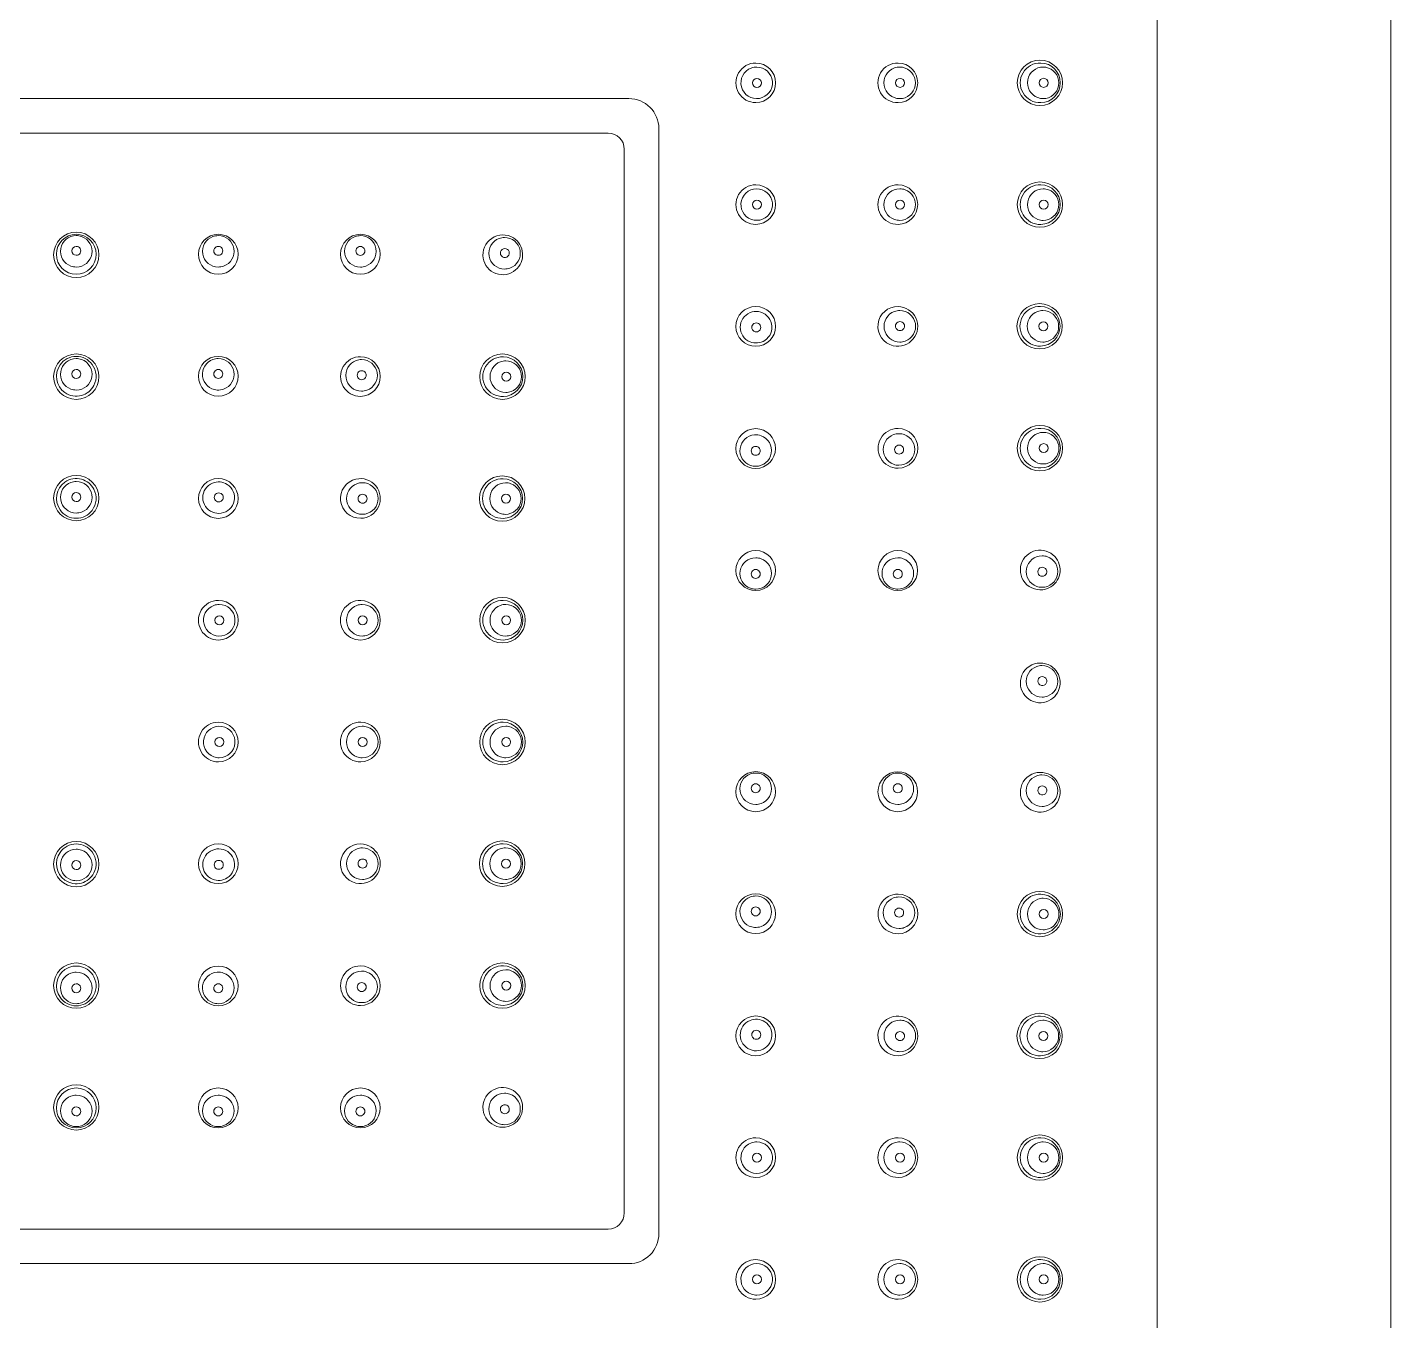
# Model space of a CAD drawing. Header units: metres. Extents: x -232 to 581, y 30 to 789.
# Drawn here: x 227.759 to 227.8627, y 467.3265 to 467.4249 of the extents above; entities that cross this region are included whole.
import ezdxf

# ---------------------------------------------------------------- set-up
doc = ezdxf.new("R2010")
doc.units = ezdxf.units.M
doc.layers.add('baños', color=140, linetype='Continuous', lineweight=0)
doc.styles.get("Standard").update_dxf_attribs({"font": 'arial.ttf'})

# ---------------------------------------------------------------- blocks, each defined once
blk = doc.blocks.new('A$C3bae67db')
at = {"layer": 'baños'}
for p, q in [((0.05795743052766511, 0.144322481631086), (0.1420428246007646, 0.144322481631086)), ((0.05567767941755619, 0.142043857970684), (0.05567767969631632, 0.05795731748658994)), ((0.05953425239812304, 0.1416937789345738), (0.140466002730534, 0.1416937789345738)), ((0.1443225757108735, 0.142043857970684), (0.1443225754321134, 0.05795731748658994)), ((0.05830638234982644, 0.1404659088862488), (0.05830638234982644, 0.05953413947369057)), ((0.1416938727786032, 0.1404659088862488), (0.1416938727786032, 0.05953413947369057))]:
    blk.add_line(p, q, dxfattribs=at)
for points in [[(0.2000001275641807, 0.2000000241799569), (1.275641352549428e-07, 0.2000000241799569), (1.275641352549428e-07, 2.417995403902751e-08), (0.2000001275641807, 2.417995403902751e-08)], [(0.1822216636463319, 0.1822215602621071), (0.01777859148198413, 0.1822215602621071), (0.01777859148198413, 0.0177784880978038), (0.1822216636463319, 0.0177784880978038)]]:
    blk.add_lwpolyline(points, close=True, dxfattribs=at)
for centre, radius in [((0.0544796976509847, 0.1733134594743326), 0.001726273626168971), ((0.06374570612022445, 0.1733134594743326), 0.001726273626168971), ((0.07300127095707332, 0.1732910671919292), 0.001726273626168971), ((0.08227776122473962, 0.1733134594743326), 0.001726273626168971), ((0.1177224939035764, 0.1733134594743326), 0.001726273626168971), ((0.1269989841712427, 0.1732910671919292), 0.001726273626168971), ((0.1362545490080915, 0.1733134594743326), 0.001726273626168971), ((0.1455205574773313, 0.1733134594743326), 0.001726273626168971), ((0.05448229008286809, 0.1517792178755037), 0.0003427381330779128), ((0.06374232382266065, 0.1517792178755037), 0.0003427381330779128), ((0.1362579313056553, 0.1517792178755037), 0.0003427381330779128), ((0.1455179650454479, 0.1517792178755037), 0.0003427381330779128), ((0.0768350682250798, 0.1324260433361175), 0.001726273626168971), ((0.0861115584927461, 0.1324036510537141), 0.001726273626168971), ((0.09536712332959496, 0.1324260433361175), 0.001726273626168971), ((0.1046331317988347, 0.1324260433361175), 0.001726273626168971), ((0.1138886966356836, 0.1324036510537141), 0.001726273626168971), ((0.1231651869033499, 0.1324260433361175), 0.001726273626168971), ((0.09537011069431856, 0.1108947767265462), 0.0003427381330779128), ((0.1046301444341111, 0.1108947767265462), 0.0003427381330779128), ((0.06756904067282221, 0.1000025628189221), 0.001726273626168971), ((0.0768350682250798, 0.1000025628189221), 0.001726273626168971), ((0.08607355345083079, 0.1000025633621178), 0.001726273626168971), ((0.1139267016775989, 0.1000025633621178), 0.001726273626168971), ((0.1231651869033499, 0.1000025628189221), 0.001726273626168971), ((0.1324312144556075, 0.1000025628189221), 0.001726273626168971)]:
    blk.add_circle(centre, radius, dxfattribs=at)
for centre, radius, start, end in [((0.05447989800812003, 0.1733552166100374), 0.001508175294152605, 0.896473032322938, 179.1038122815197), ((0.05448101657564486, 0.1735538487710251), 0.001202467430117421, 20.04733987539626, 179.6512744404281), ((0.06374550576308913, 0.1733552166100374), 0.001508175294152605, 0.8961877184802615, 179.1035269676771), ((0.0637443871955643, 0.1735538487710251), 0.001202467430117421, 0.3487255595719368, 159.9526601246038), ((0.07300215720872849, 0.1733349210793058), 0.001508167584307319, 0.9001850982253351, 179.1011506184335), ((0.07300409911065664, 0.1735357429434607), 0.001202478864778748, 20.04951967974894, 179.640957565026), ((0.08227687497308445, 0.1733573133617377), 0.001508167584307319, 0.8988493815665013, 179.0998149017747), ((0.08227493307138367, 0.1735581352258926), 0.001202478864778748, 0.3590424349740219, 159.9504803202511), ((0.0915392213878281, 0.1733286937784619), 0.001506273214753162, 139.5304199536453, 260.3648829553553), ((0.09155394328079502, 0.173339638749173), 0.001510474982378461, 32.1423970633517, 140.2087241241978), ((0.09166326351167164, 0.1734710912806072), 0.001200821812368165, 359.9070834077331, 160.0164505868466), ((0.09985813866762783, 0.1733286937784619), 0.001506273214753162, 139.5304199536453, 260.3648829553553), ((0.09987286056059475, 0.173339638749173), 0.001510474982378461, 32.1423970633517, 140.2087241241978), ((0.09998218079147136, 0.1734710912806072), 0.001200821812368165, 359.9070834077331, 160.0164505868466), ((0.1083369916166443, 0.1734710912806072), 0.001200821812368165, 19.98354941315338, 180.0929165922669), ((0.108446311847521, 0.173339638749173), 0.001510474982378461, 39.79127587580218, 147.8576029366483), ((0.1084610337404879, 0.1733286937784619), 0.001506273214753162, 279.6351170446448, 40.46958004635464), ((0.1177233801552315, 0.1733573133617377), 0.001508167584307319, 0.9001850982253351, 179.1011506184335), ((0.1177253220569323, 0.1735581352258926), 0.001202478864778748, 20.04951967974894, 179.640957565026), ((0.1269980979195875, 0.1733349210793058), 0.001508167584307319, 0.8988493815665013, 179.0998149017747), ((0.1269961560176593, 0.1735357429434607), 0.001202478864778748, 0.3590424349740219, 159.9504803202511), ((0.1362547493652269, 0.1733552166100374), 0.001508175294152605, 0.896473032322938, 179.1038122815197), ((0.1362558679327517, 0.1735538487710251), 0.001202467430117421, 20.04733987539625, 179.6512744404281), ((0.145520357120196, 0.1733552166100374), 0.001508175294152605, 0.8961877184802615, 179.1035269676771), ((0.1455192385526711, 0.1735538487710251), 0.001202467430117421, 0.3487255595719368, 159.9526601246038), ((0.05447989808065223, 0.1733261349289883), 0.001508910434373833, 177.9996003974604, 2.000684916435894), ((0.05446754951820232, 0.1735612104902096), 0.001188978101211688, 180.0020748071833, 199.67936772018), ((0.05447933488515311, 0.1735681017058432), 0.001202398407140004, 199.7994449916714, 359.6681591336498), ((0.05448018139393618, 0.173594454557179), 0.0003427214496652206, 0.3198416913579096, 179.6787560475), ((0.05448018144100253, 0.173598289266824), 0.0003427214496676189, 180.3198417624976, 359.6787559762951), ((0.05449272013104611, 0.1735610929665263), 0.001188992995398989, 0.002160217887124121, 19.91273335855645), ((0.06374550569055693, 0.1733261349289883), 0.001508910434373833, 177.9993150835641, 2.000399602539628), ((0.06373268364016305, 0.1735610929665263), 0.001188992995398989, 160.0872666414435, 179.9978397821129), ((0.06374606888628342, 0.1735681017058432), 0.001202398407140004, 180.3318408663502, 340.2005550083285), ((0.06374522237727298, 0.173594454557179), 0.0003427214496652206, 0.3212439525000475, 179.6801583086421), ((0.06374522233020663, 0.173598289266824), 0.0003427214496676189, 180.3212440237049, 359.6801582375024), ((0.06375785425300684, 0.1735612104902096), 0.001188978101211688, 340.3206322798199, 359.9979251928167), ((0.07300219540023001, 0.1733051234987677), 0.001508967363600021, 177.9698192432843, 2.177052033884066), ((0.07299033093929985, 0.1735433238581159), 0.001188687084480606, 180.0022010002266, 199.6794990756158), ((0.07300233640874332, 0.1735506812615775), 0.001202472454991783, 199.8169514147223, 359.6410310933491), ((0.07300338580874133, 0.1735769069549526), 0.0003427216785174244, 0.3254488414049065, 179.6683356267581), ((0.07300338602179046, 0.1735808375360826), 0.0003427216785175545, 180.3254488415971, 359.6683356265643), ((0.07301608250939218, 0.1735431000416732), 0.001188702755491038, 0.00229199929753495, 19.9144172177911), ((0.0822768367818103, 0.1733275157811995), 0.001508967363600021, 177.8229479661159, 2.030180756715632), ((0.08226294967264813, 0.1735654923240766), 0.001188702755491038, 160.0855827822089, 179.9977080007025), ((0.08227669577306962, 0.1735730735439809), 0.001202472454991783, 180.358968906651, 340.1830485852777), ((0.08227564637329898, 0.1735992992373561), 0.0003427216785174244, 0.3316643732419094, 179.6745511585951), ((0.08227564616002248, 0.173603229818486), 0.0003427216785175545, 180.3316643734357, 359.6745511584029), ((0.08228870124274046, 0.1735657161405477), 0.001188687084480606, 340.3205009243842, 359.9977989997734), ((0.09166543075660094, 0.1734758483477385), 0.001200817506817739, 179.9068270054256, 340.0843865683467), ((0.09166078629935193, 0.1734779245608316), 0.001196171468180108, 160.2835028898118, 180.0059143141971), ((0.09153705081323871, 0.1733449948361461), 0.001521988814155353, 260.5481525612156, 31.633336167478), ((0.09168398208064765, 0.1734966598719616), 0.0003432313649668054, 173.5931482232722, 249.6561820570691), ((0.09168121028435827, 0.1734967832680532), 0.000340463161306216, 99.65649165936632, 173.5617333049892), ((0.09168403917576917, 0.1734947125826984), 0.0003414261719296849, 249.5335920906758, 323.3377727266896), ((0.09168160521697111, 0.1734938082787956), 0.0003434622621792048, 35.70272115541425, 99.63819332802713), ((0.09168335186971355, 0.1734943216248617), 0.0003417448353014675, 323.4591566175691, 35.80372518769882), ((0.09166790551783244, 0.1734690213807717), 0.00119617823364954, 340.3514577205625, 0.005868943530813565), ((0.09998434803640066, 0.1734758483477385), 0.001200817506817739, 179.9068270054256, 340.0843865683467), ((0.09997970357915165, 0.1734779245608316), 0.001196171468180108, 160.2835028898118, 180.0059143141971), ((0.09985596809303843, 0.1733449948361461), 0.001521988814155353, 260.5481525612156, 31.633336167478), ((0.1000028993604474, 0.1734966598719616), 0.0003432313649668054, 173.5931482232722, 249.6561820570691), ((0.100000127564158, 0.1734967832680532), 0.000340463161306216, 99.65649165936632, 173.5617333049892), ((0.1000029564555689, 0.1734947125826984), 0.0003414261719296849, 249.5335920906758, 323.3377727266896), ((0.1000005224967708, 0.1734938082787956), 0.0003434622621792048, 35.70272115541425, 99.63819332802713), ((0.1000022691495133, 0.1734943216248617), 0.0003417448353014675, 323.4591566175691, 35.80372518769882), ((0.09998682279763216, 0.1734690213807717), 0.00119617823364954, 340.3514577205625, 0.005868943530813565), ((0.1084632043150773, 0.1733449948361461), 0.001521988814155353, 148.366663832522, 279.4518474387844), ((0.1083323496104835, 0.1734690213807717), 0.00119617823364954, 179.9941310564692, 199.6485422794375), ((0.108334824371715, 0.1734758483477385), 0.001200817506817739, 199.9156134316533, 0.09317299457435906), ((0.1083169032586024, 0.1734943216248617), 0.0003417448353014675, 144.1962748123012, 216.5408433824308), ((0.1083186499113449, 0.1734938082787956), 0.0003434622621792048, 80.36180667197294, 144.2972788445857), ((0.1083162159525468, 0.1734947125826984), 0.0003414261719296849, 216.6622272733104, 290.4664079093242), ((0.1083190448439577, 0.1734967832680532), 0.000340463161306216, 6.43826669501083, 80.34350834063368), ((0.1083162730476683, 0.1734966598719616), 0.0003432313649668054, 290.3438179429309, 6.406851776727837), ((0.1083394688289641, 0.1734779245608316), 0.001196171468180108, 359.9940856858029, 19.71649711018825), ((0.1177234183465057, 0.1733275157811995), 0.001508967363600021, 177.9698192432843, 2.177052033884066), ((0.1177115538855755, 0.1735657161405477), 0.001188687084480606, 180.0022010002266, 199.6794990756158), ((0.1177235593552464, 0.1735730735439809), 0.001202472454991783, 199.8169514147223, 359.6410310933491), ((0.117724608755017, 0.1735992992373561), 0.0003427216785174244, 0.3254488414049065, 179.6683356267581), ((0.1177246089682935, 0.173603229818486), 0.0003427216785175545, 180.3254488415971, 359.6683356265643), ((0.1177373054556679, 0.1735654923240766), 0.001188702755491038, 0.00229199929753495, 19.9144172177911), ((0.126998059728086, 0.1733051234987677), 0.001508967363600021, 177.8229479661159, 2.030180756715632), ((0.1269841726189238, 0.1735431000416732), 0.001188702755491038, 160.0855827822089, 179.9977080007025), ((0.1269979187195727, 0.1735506812615775), 0.001202472454991783, 180.358968906651, 340.1830485852777), ((0.1269968693195747, 0.1735769069549526), 0.0003427216785174244, 0.3316643732419094, 179.6745511585951), ((0.1269968691065255, 0.1735808375360826), 0.0003427216785175545, 180.3316643734357, 359.6745511584029), ((0.1270099241890161, 0.1735433238581159), 0.001188687084480606, 340.3205009243842, 359.9977989997734), ((0.1362547494377591, 0.1733261349289883), 0.001508910434373833, 177.9996003974604, 2.000684916435894), ((0.1362424008753091, 0.1735612104902096), 0.001188978101211688, 180.0020748071833, 199.6793677201801), ((0.1362541862420326, 0.1735681017058432), 0.001202398407140004, 199.7994449916714, 359.6681591336498), ((0.136255032751043, 0.173594454557179), 0.0003427214496652206, 0.3198416913579096, 179.6787560475), ((0.1362550327981094, 0.173598289266824), 0.0003427214496676189, 180.3198417624976, 359.6787559762951), ((0.1362675714881529, 0.1735610929665263), 0.001188992995398989, 0.002160217887124121, 19.91273335855645), ((0.1455203570476638, 0.1733261349289883), 0.001508910434373833, 177.9993150835641, 2.000399602539628), ((0.1455075349972699, 0.1735610929665263), 0.001188992995398989, 160.0872666414435, 179.9978397821129), ((0.1455209202431629, 0.1735681017058432), 0.001202398407140004, 180.3318408663502, 340.2005550083285), ((0.1455200737343798, 0.173594454557179), 0.0003427214496652206, 0.3212439525000475, 179.6801583086421), ((0.1455200736873135, 0.173598289266824), 0.0003427214496676189, 180.3212440237049, 359.6801582375024), ((0.1455327056101137, 0.1735612104902096), 0.001188978101211688, 340.32063227982, 359.9979251928167), ((0.05447967483312688, 0.1625053218036676), 0.001508369991397104, 0.7108807457131594, 179.2900072567805), ((0.06374493907240186, 0.1625053218036676), 0.001508369991397104, 0.7099927432194744, 179.2891192542869), ((0.07301119532778877, 0.1625044422988147), 0.001509211767642307, 346.828532229629, 179.243894026229), ((0.08228688576921606, 0.1625079825428095), 0.001510641993610608, 0.5809473250861245, 179.4860116572814), ((0.0915862143840318, 0.1624867265404824), 0.001523564837230641, 0.5749321923366639, 179.4273566964525), ((0.1084140407442842, 0.1624867265404824), 0.001523564837230641, 0.5726433035474657, 179.4250678076633), ((0.1177133693590999, 0.1625079825428095), 0.001510641993610608, 0.5139883427186024, 179.4190526749139), ((0.1269890598005272, 0.1625044422988147), 0.001509211767642307, 0.7561059737710158, 193.171467770371), ((0.1362553160559141, 0.1625053218036676), 0.001508369991397104, 0.7108807457131594, 179.2900072567805), ((0.1455205802951891, 0.1625053218036676), 0.001508369991397104, 0.7099927432194744, 179.2891192542869), ((0.05448111998019023, 0.1626421779732148), 0.001201973046303671, 19.915328080069, 179.8397393457669), ((0.05448089270360335, 0.1626680811883894), 0.000342717117449731, 0.1414165953508873, 179.8545204967726), ((0.05448629616487644, 0.1626454373263648), 0.001195996880989198, 0.0008305610141249543, 19.85298930787151), ((0.06373831774087968, 0.1626454373263648), 0.001195996880989198, 160.1470106921285, 179.9991694389859), ((0.06374349392533851, 0.1626421779732148), 0.001201973046303671, 0.1602606542315242, 160.084671919931), ((0.0637437212019254, 0.1626680811883894), 0.000342717117449731, 0.1454795032273842, 179.8585834046491), ((0.0730054199450283, 0.1626533971103079), 0.001200928035992184, 19.83266307732577, 180.07419896696), ((0.07299085823158613, 0.1626671433972042), 0.0003424123588573842, 0.09251265869286474, 180.098022152865), ((0.07300578258762336, 0.1626559617632672), 0.001199718968097798, 359.996946844907, 19.72332169044368), ((0.08237451629541148, 0.1625929907371422), 0.001199718968097798, 160.2766783095563, 180.003053155093), ((0.08237487893800655, 0.1625904260841828), 0.001200928035992184, 359.92580103304, 160.1673369226743), ((0.08238944065144871, 0.1626041723710792), 0.0003424123588573842, 359.901977847135, 179.9074873413072), ((0.09182300489258388, 0.1625030107095888), 0.001207674969753276, 160.5328952600326, 180), ((0.09181096014524748, 0.1625102988034151), 0.00119389333313216, 359.6410510969565, 160.6700218788731), ((0.1081892949830685, 0.1625102988034151), 0.00119389333313216, 19.32997812112687, 180.3589489030435), ((0.1081772502357321, 0.1625030107095888), 0.001207674969753276, 0, 19.46710473996738), ((0.1176253761903094, 0.1625904260841828), 0.001200928035992184, 19.83266307732577, 180.07419896696), ((0.1176108144768673, 0.1626041723710792), 0.0003424123588573842, 0.09251265869286474, 180.098022152865), ((0.1176257388329045, 0.1625929907371422), 0.001199718968097798, 359.996946844907, 19.72332169044368), ((0.1269944725406926, 0.1626559617632672), 0.001199718968097798, 160.2766783095563, 180.003053155093), ((0.1269948351832877, 0.1626533971103079), 0.001200928035992184, 359.92580103304, 160.1673369226743), ((0.1270093968967299, 0.1626671433972042), 0.0003424123588573842, 359.901977847135, 179.9074873413072), ((0.1362567612029775, 0.1626421779732148), 0.001201973046303671, 19.915328080069, 179.8397393457685), ((0.1362565339263906, 0.1626680811883894), 0.000342717117449731, 0.1414165953508873, 179.8545204967726), ((0.1362619373874363, 0.1626454373263648), 0.001195996880989198, 0.0008305610141249543, 19.85298930787151), ((0.1455139589634395, 0.1626454373263648), 0.001195996880989198, 160.1470106921285, 179.9991694389859), ((0.1455191351481258, 0.1626421779732148), 0.001201973046303671, 0.1602606542331526, 160.084671919931), ((0.1455193624247126, 0.1626680811883894), 0.000342717117449731, 0.1454795032273842, 179.8585834046491), ((0.05447967492748695, 0.1624929886570108), 0.001508573317714411, 178.8216237899946, 1.179264308856052), ((0.05447514442696821, 0.162645556827659), 0.001195992791243886, 180.0008071647798, 199.7035512946327), ((0.05448032528509295, 0.1626488237044619), 0.00120197248215199, 199.7668953392953, 359.839403913317), ((0.05448089276453949, 0.1626697972677), 0.0003427171174496419, 180.1414165954144, 359.854520496644), ((0.06374493897804179, 0.1624929886570108), 0.001508573317714411, 178.820735691144, 1.178376210005465), ((0.0637442886204358, 0.1626488237044619), 0.00120197248215199, 180.160596086683, 340.2331046607047), ((0.06374372114098925, 0.1626697972677), 0.0003427171174496419, 180.145479503356, 359.8585834045856), ((0.06374946947856053, 0.162645556827659), 0.001195992791243886, 340.2964487053673, 359.9991928352202), ((0.07300972598702948, 0.1624924126265803), 0.001507949430811743, 178.7861149333493, 347.2863113225147), ((0.07300421366628917, 0.162651841889403), 0.00119972075021922, 180, 199.6894084976491), ((0.07300455933703098, 0.1626544966894308), 0.001200943033476937, 199.8031047080196, 0.06684714840780348), ((0.07299085828638319, 0.1626671104729844), 0.0003424123588572697, 180.092512941707, 0.09802186985085153), ((0.0822868853888199, 0.1625086333660484), 0.001510635915196017, 179.5106951228642, 0.5562638595076828), ((0.08237573954600386, 0.1625915256633057), 0.001200943033476937, 179.9331528515922, 340.1968952919805), ((0.08238944059665165, 0.1626041394468594), 0.0003424123588572697, 179.9019781301492, 359.907487058293), ((0.08237608521674566, 0.1625888708632779), 0.00119972075021922, 340.3105915023508, 0), ((0.09158621378331055, 0.1625168025323269), 0.001523560504830024, 180.5584262577229, 359.4438626310407), ((0.09180919968364698, 0.1624954735541344), 0.001193893552601191, 179.6382842799193, 340.6700129615115), ((0.09184579302630347, 0.1625049801287055), 0.0003407760450880885, 359.6740150187168, 180.3195815854411), ((0.09184579281189009, 0.1625011405359835), 0.0003407760450881728, 179.6740150186533, 0.3195815855062213), ((0.09179715508228448, 0.1625027614001233), 0.00120767496975197, 340.5328952513857, 0.00274696578805152), ((0.1084140413450054, 0.1625168025323269), 0.001523560504830024, 180.5561373689593, 359.441573742277), ((0.1082031000460315, 0.1625027614001233), 0.00120767496975197, 179.997253034212, 199.4671047486143), ((0.108191055444669, 0.1624954735541344), 0.001193893552601191, 199.3299870384885, 0.3617157200806724), ((0.1081544621020125, 0.1625049801287055), 0.0003407760450880885, 359.6804184145589, 180.3259849812832), ((0.1081544623164259, 0.1625011405359835), 0.0003407760450881728, 179.6804184144938, 0.3259849813467099), ((0.1177133697394961, 0.1625086333660484), 0.001510635915196017, 179.4437361404923, 0.4893048771358387), ((0.1176241699115703, 0.1625888708632779), 0.00119972075021922, 180, 199.6894084976491), ((0.1176245155823121, 0.1625915256633057), 0.001200943033476937, 199.8031047080196, 0.06684714840780348), ((0.1176108145316643, 0.1626041394468594), 0.0003424123588572697, 180.092512941707, 0.09802186985085153), ((0.1269905291412865, 0.1624924126265803), 0.001507949430811743, 192.7136886774853, 1.213885066650693), ((0.126995695791285, 0.1626544966894308), 0.001200943033476937, 179.9331528515922, 340.1968952919805), ((0.1270093968419328, 0.1626671104729844), 0.0003424123588572697, 179.9019781301492, 359.907487058293), ((0.1269960414620268, 0.162651841889403), 0.00119972075021922, 340.3105915023508, 0), ((0.1362553161502742, 0.1624929886570108), 0.001508573317714411, 178.8216237899946, 1.179264308856052), ((0.1362507856497555, 0.162645556827659), 0.001195992791243886, 180.0008071647798, 199.7035512946327), ((0.1362559665078802, 0.1626488237044619), 0.00120197248215199, 199.7668953392953, 359.839403913317), ((0.1362565339873267, 0.1626697972677), 0.0003427171174496419, 180.1414165954144, 359.854520496644), ((0.145520580200829, 0.1624929886570108), 0.001508573317714411, 178.820735691144, 1.178376210005465), ((0.145519929843223, 0.1626488237044619), 0.00120197248215199, 180.160596086683, 340.2331046607047), ((0.1455193623637765, 0.1626697972677), 0.0003427171174496419, 180.145479503356, 359.8585834045856), ((0.1455251107013478, 0.162645556827659), 0.001195992791243886, 340.2964487053673, 359.9991928352202), ((0.05447950813184299, 0.1516974878060644), 0.001508175096699564, 0.3875553460212671, 179.6135214827309), ((0.05448327261931674, 0.151767782404324), 0.001200198361899698, 199.7612507028317, 179.9592501936951), ((0.06374510577368575, 0.1516974878060644), 0.001508175096699564, 0.386478517269135, 179.6124446539788), ((0.063741341286212, 0.151767782404324), 0.001200198361899698, 0.04074980630490895, 340.2387492971683), ((0.0730079978090803, 0.1516867050663002), 0.001515211808342921, 0.2639760559234214, 179.7336847053708), ((0.0730739901680213, 0.1517256996076135), 0.001201160737011495, 32.91656010550926, 171.2970902225019), ((0.08230313843476189, 0.1516853050253708), 0.001515211808342921, 0.2663152946292405, 179.7360239440766), ((0.0824559052025311, 0.1516971728971335), 0.001198002720139636, 359.8324281218217, 160.4590174576771), ((0.09158715596547928, 0.1516763482313941), 0.001523803867774046, 0.5847748674714536, 179.4162231563053), ((0.0918136551121993, 0.1516998205421665), 0.001193765217027741, 359.636596389109, 160.6779286321186), ((0.1084130991628367, 0.1516763482313941), 0.001523803867774046, 0.5837768436947157, 179.4152251325285), ((0.1081866000161167, 0.1516998205421665), 0.001193765217027741, 19.32207136788142, 180.363403610891), ((0.1176971166935541, 0.1516853050253708), 0.001515211808342921, 0.2639760559234214, 179.7336847053708), ((0.1175443499257849, 0.1516971728971335), 0.001198002720139636, 19.54098254232293, 180.1675718781783), ((0.1269922573192357, 0.1516867050663002), 0.001515211808342921, 0.2663152946292405, 179.7360239440766), ((0.1269262649602947, 0.1517256996076135), 0.001201160737011495, 8.702909777498146, 147.0834398944907), ((0.1362551493546302, 0.1516974878060644), 0.001508175096699564, 0.3875553460212671, 179.6135214827309), ((0.136258913842104, 0.151767782404324), 0.001200198361899698, 199.7612507028317, 179.9592501936951), ((0.145520746996473, 0.1516974878060644), 0.001508175096699564, 0.386478517269135, 179.6124446539788), ((0.1455169825089992, 0.151767782404324), 0.001200198361899698, 0.04074980630490895, 340.2387492971683), ((0.05447950815821834, 0.1516946950685458), 0.001508196546264781, 179.5074288684401, 0.4936479602929344), ((0.05441135045814782, 0.1517482342116985), 0.001128460337495796, 178.9640748255869, 199.9974153185455), ((0.0637451057473104, 0.1516946950685458), 0.001508196546264781, 179.5063520397071, 0.4925711315599271), ((0.06381326344738092, 0.1517482342116985), 0.001128460337495796, 340.0025846814546, 1.035925174413134), ((0.07300799808488456, 0.1517002163168009), 0.001515209523409549, 180.2445972809356, 359.7530634803589), ((0.07307399016074534, 0.1517256996062493), 0.001201160729709154, 171.2970901245025, 202.5176190348196), ((0.07309017884925062, 0.1517334180448024), 0.0003418119665339049, 359.8552793012769, 180.1515735499855), ((0.07309017895497938, 0.1517316504310493), 0.0003418119665338834, 179.8552793012768, 0.1515735499854856), ((0.07307399016756655, 0.151725699607983), 0.001201160736598691, 337.0568312886519, 32.91656015686085), ((0.08230313815895762, 0.1516988162758715), 0.001515209523409549, 180.2469365196411, 359.7554027190644), ((0.08246630862297799, 0.1516925742759447), 0.001209345381516621, 160.4185567370955, 184.4163468369073), ((0.08245510639424403, 0.1516903087541159), 0.001198002774692498, 184.3495727924682, 340.4590152359306), ((0.08247988585274335, 0.1516948994953289), 0.0003418119665339049, 359.8484264500146, 180.1447206987231), ((0.08247988574701459, 0.1516931318816042), 0.0003418119665338834, 179.8484264500145, 0.1447206987231602), ((0.08244954324434595, 0.1516936374212783), 0.001204359554630129, 340.3983028553304, 0.00150830349425744), ((0.09158715569695097, 0.1517071591972758), 0.001523801172583426, 180.5747514779052, 359.4262465459042), ((0.09181185024929484, 0.1516847358356479), 0.001193765215403577, 179.6365954075218, 340.6779287406165), ((0.0918259001020747, 0.151692364972309), 0.001207791059114692, 160.5363707599155, 180.0027326105982), ((0.09184873122601722, 0.1516904147697922), 0.0003407568798300127, 179.346075732061, 0.324631110040522), ((0.09184874240166074, 0.1516943037884637), 0.0003407458622599414, 359.6707068420732, 179.9999999999365), ((0.09179960526373954, 0.1516921914056475), 0.001207791056576054, 340.5363707333084, 0.002733619492575247), ((0.108413099431365, 0.1517071591972758), 0.001523801172583426, 180.5737534540958, 359.4252485220948), ((0.1082006498645764, 0.1516921914056475), 0.001207791056576054, 179.9972663805075, 199.4636292666916), ((0.1081884048790211, 0.1516847358356479), 0.001193765215403577, 199.3220712593835, 0.3634045924781659), ((0.1081515127266552, 0.1516943037884637), 0.0003407458622599414, 6.35093158794635e-11, 180.3292931579268), ((0.1081515239022988, 0.1516904147697922), 0.0003407568798300127, 179.6753688899595, 0.6539242679389679), ((0.1081743550262413, 0.151692364972309), 0.001207791059114692, 359.9972673894018, 19.46362924008448), ((0.1176971169693584, 0.1516988162758715), 0.001515209523409549, 180.2445972809356, 359.7530634803589), ((0.11755071188397, 0.1516936374212783), 0.001204359554630129, 179.9984916965057, 199.6016971446696), ((0.117545148734072, 0.1516903087541159), 0.001198002774692498, 199.5409847640694, 355.6504272075318), ((0.1175203692755726, 0.1516948994953289), 0.0003418119665339049, 359.8552793012769, 180.1515735499855), ((0.1175203693813014, 0.1516931318816042), 0.0003418119665338834, 179.8552793012768, 0.1515735499854856), ((0.117533946505338, 0.1516925742759447), 0.001209345381516621, 355.5836531630927, 19.58144326290454), ((0.1269922570434314, 0.1517002163168009), 0.001515209523409549, 180.2469365196411, 359.7554027190644), ((0.1269262649607494, 0.151725699607983), 0.001201160736598691, 147.0834398431392, 202.9431687113481), ((0.1269100762790654, 0.1517334180448024), 0.0003418119665339049, 359.8484264500146, 180.1447206987231), ((0.1269100761733366, 0.1517316504310493), 0.0003418119665338834, 179.8484264500145, 0.1447206987231602), ((0.1269262649675706, 0.1517256996062493), 0.001201160729709154, 337.4823809651804, 8.702909875497538), ((0.1362551493810056, 0.1516946950685458), 0.001508196546264781, 179.5074288684401, 0.4936479602929344), ((0.1361869916809351, 0.1517482342116985), 0.001128460337495796, 178.9640748255869, 199.9974153185455), ((0.1455207469700976, 0.1516946950685458), 0.001508196546264781, 179.5063520397071, 0.4925711315599271), ((0.1455889046701682, 0.1517482342116985), 0.001128460337495796, 340.0025846814546, 1.035925174413134), ((0.07307393051199007, 0.1517096354696328), 0.001195045438537086, 201.8072276504948, 337.7672225745089), ((0.1269263246163259, 0.1517096354696328), 0.001195045438537086, 202.2327774254911, 338.1927723495052), ((0.05795630335677515, 0.142043857970684), 0.002278623939186994, 89.971657394038, 180), ((0.1420439517716545, 0.142043857970684), 0.002278623939186994, 0, 90.028342605962), ((0.05953425239812304, 0.1404659088862488), 0.001227870048324664, 90.00000000256642, 179.9999999898011), ((0.1404660027303066, 0.1404659088862488), 0.001227870048324664, 1.019894475264307e-08, 89.99999999743358), ((0.06755888616902439, 0.1324522226109579), 0.001510474982378461, 39.79127587580216, 147.8576029366483), ((0.07683595447673497, 0.1324698972235225), 0.001508167584307319, 0.9001850982253351, 179.1011506184335), ((0.07683789637843574, 0.1326707190876775), 0.001202478864778748, 20.04951967974894, 179.640957565026), ((0.08611067224109092, 0.1324475049410907), 0.001508167584307319, 0.8988493815665013, 179.0998149017747), ((0.08610873033916278, 0.1326483268052456), 0.001202478864778748, 0.3590424349740219, 159.9504803202511), ((0.09536732368673029, 0.1324678004718223), 0.001508175294152605, 0.896473032322938, 179.1038122815197), ((0.09536844225425511, 0.13266643263281), 0.001202467430117421, 20.04733987539626, 179.6512744404281), ((0.1046329314416994, 0.1324678004718223), 0.001508175294152605, 0.8961877184802615, 179.1035269676771), ((0.1046318128741746, 0.13266643263281), 0.001202467430117421, 0.3487255595719368, 159.9526601246038), ((0.1138895828873387, 0.1324475049410907), 0.001508167584307319, 0.9001850982253351, 179.1011506184335), ((0.1138915247892669, 0.1326483268052456), 0.001202478864778748, 20.04951967974894, 179.640957565026), ((0.1231643006516947, 0.1324698972235225), 0.001508167584307319, 0.8988493815665013, 179.0998149017747), ((0.1231623587499939, 0.1326707190876775), 0.001202478864778748, 0.3590424349740219, 159.9504803202511), ((0.1324413689594053, 0.1324522226109579), 0.001510474982378461, 32.1423970633517, 140.2087241241978), ((0.06757577863658071, 0.132457578697931), 0.001521988814155353, 148.366663832522, 279.4518474387844), ((0.06744956593814777, 0.1325836751423921), 0.001200821812368165, 19.98354941315338, 180.0929165922669), ((0.06742947758010587, 0.1326069054866466), 0.0003417448353014675, 144.1962748123012, 216.5408433824308), ((0.06743122423284831, 0.1326063921405805), 0.0003434622621792048, 80.36180667197289, 144.2972788445857), ((0.06743161916568852, 0.1326093671298381), 0.000340463161306216, 6.43826669501083, 80.34350834063362), ((0.06757360806199131, 0.1324412776402468), 0.001506273214753162, 279.6351170446447, 40.46958004635466), ((0.06745204315046749, 0.1325905084226164), 0.001196171468180108, 359.9940856858029, 19.71649711018825), ((0.07683718307652043, 0.1327118830991409), 0.0003427216785174244, 0.3254488414049065, 179.6683356267581), ((0.07684987977717128, 0.1326780761858615), 0.001188702755491038, 0.00229199929753495, 19.9144172177911), ((0.08609674694065461, 0.1326556839034581), 0.001188702755491038, 160.0855827822089, 179.9977080007025), ((0.08610944364107809, 0.1326894908167375), 0.0003427216785174244, 0.3316643732419094, 179.6745511585951), ((0.09536760707254643, 0.1327070384189639), 0.0003427214496652206, 0.3198416913579096, 179.6787560475), ((0.09538014580965637, 0.1326736768283112), 0.001188992995398989, 0.002160217887124121, 19.91273335855645), ((0.1046201093187733, 0.1326736768283112), 0.001188992995398989, 160.0872666414435, 179.9978397821129), ((0.1046326480558832, 0.1327070384189639), 0.0003427214496652206, 0.3212439525000475, 179.6801583086421), ((0.1138908114873516, 0.1326894908167375), 0.0003427216785174244, 0.3254488414049065, 179.6683356267581), ((0.1139035081880024, 0.1326556839034581), 0.001188702755491038, 0.00229199929753495, 19.9144172177911), ((0.1231503753512584, 0.1326780761858615), 0.001188702755491038, 160.0855827822089, 179.9977080007025), ((0.1231630720519092, 0.1327118830991409), 0.0003427216785174244, 0.3316643732419094, 179.6745511585951), ((0.1324266470664384, 0.1324412776402468), 0.001506273214753162, 139.5304199536453, 260.3648829553553), ((0.1325482119779622, 0.1325905084226164), 0.001196171468180108, 160.2835028898118, 180.0059143141971), ((0.1325506891902819, 0.1325836751423921), 0.001200821812368165, 359.9070834077331, 160.0164505868466), ((0.132424476491849, 0.132457578697931), 0.001521988814155353, 260.5481525612156, 31.633336167478), ((0.1325686359629685, 0.1326093671298381), 0.000340463161306216, 99.65649165936632, 173.5617333049892), ((0.1325690308955814, 0.1326063921405805), 0.0003434622621792048, 35.70272115541425, 99.63819332802713), ((0.1325707775483238, 0.1326069054866466), 0.0003417448353014675, 323.4591566175691, 35.80372518769882), ((0.06744492393198698, 0.1325816052425566), 0.00119617823364954, 179.9941310564692, 199.6485422794375), ((0.06744739869321847, 0.1325884322095234), 0.001200817506817739, 199.9156134316533, 0.09317299457435906), ((0.06742879027405024, 0.1326072964444833), 0.0003414261719296849, 216.6622272733104, 290.466407909324), ((0.06742884736917176, 0.1326092437337465), 0.0003432313649668054, 290.3438179429309, 6.406851776727837), ((0.07683599266800911, 0.1324400996429844), 0.001508967363600021, 177.9698192432843, 2.177052033884066), ((0.07682412820707896, 0.1326783000023326), 0.001188687084480606, 180.0022010002266, 199.6794990756158), ((0.0768361336767498, 0.1326856574057658), 0.001202472454991783, 199.8169514147223, 359.6410310933491), ((0.07683718328979694, 0.1327158136802709), 0.0003427216785175545, 180.3254488415971, 359.6683356265643), ((0.08611063404958941, 0.1324177073605526), 0.001508967363600021, 177.8229479661159, 2.030180756715632), ((0.0861104930410761, 0.1326632651233624), 0.001202472454991783, 180.358968906651, 340.1830485852777), ((0.08610944342802895, 0.1326934213978674), 0.0003427216785175545, 180.3316643734357, 359.6745511584029), ((0.08612249851051956, 0.1326559077199008), 0.001188687084480606, 340.3205009243842, 359.9977989997734), ((0.09536732375926249, 0.1324387187907732), 0.001508910434373833, 177.9996003974604, 2.000684916435894), ((0.09535497519681257, 0.1326737943519944), 0.001188978101211688, 180.0020748071833, 199.6793677201801), ((0.09536676056376336, 0.1326806855676281), 0.001202398407140004, 199.7994449916714, 359.6681591336498), ((0.09536760711961279, 0.1327108731286089), 0.0003427214496676189, 180.3198417624976, 359.6787559762951), ((0.1046329313691672, 0.1324387187907732), 0.001508910434373833, 177.9993150835641, 2.000399602539628), ((0.1046334945648937, 0.1326806855676281), 0.001202398407140004, 180.3318408663502, 340.2005550083285), ((0.1046326480088169, 0.1327108731286089), 0.0003427214496676189, 180.3212440237049, 359.6801582375024), ((0.1046452799316171, 0.1326737943519944), 0.001188978101211688, 340.3206322798199, 359.9979251928167), ((0.1138896210788403, 0.1324177073605526), 0.001508967363600021, 177.9698192432843, 2.177052033884066), ((0.1138777566179101, 0.1326559077199008), 0.001188687084480606, 180.0022010002266, 199.6794990756158), ((0.1138897620873536, 0.1326632651233624), 0.001202472454991783, 199.8169514147223, 359.6410310933491), ((0.1138908117004007, 0.1326934213978674), 0.0003427216785175545, 180.3254488415971, 359.6683356265643), ((0.1231642624604206, 0.1324400996429844), 0.001508967363600021, 177.8229479661159, 2.030180756715632), ((0.1231641214516799, 0.1326856574057658), 0.001202472454991783, 180.358968906651, 340.1830485852777), ((0.1231630718386327, 0.1327158136802709), 0.0003427216785175545, 180.3316643734357, 359.6745511584029), ((0.1231761269213507, 0.1326783000023326), 0.001188687084480606, 340.3205009243842, 359.9977989997734), ((0.1325528564352112, 0.1325884322095234), 0.001200817506817739, 179.9068270054256, 340.0843865683467), ((0.1325714077592579, 0.1326092437337465), 0.0003432313649668054, 173.5931482232722, 249.6561820570691), ((0.1325714648543794, 0.1326072964444833), 0.0003414261719296849, 249.5335920906758, 323.3377727266896), ((0.1325553311964427, 0.1325816052425566), 0.00119617823364954, 340.3514577205625, 0.005868943530813565), ((0.0675262201329474, 0.1216022853915248), 0.001523564837230641, 0.572643303545837, 179.4250678076633), ((0.06730147437173173, 0.1216258576544575), 0.00119389333313216, 19.32997812112687, 180.3589489030435), ((0.07682554874776315, 0.121623541393852), 0.001510641993610608, 0.5139883427186024, 179.4190526749139), ((0.07673755557897266, 0.1217059849352253), 0.001200928035992184, 19.83266307732577, 180.07419896696), ((0.08610123918919044, 0.1216200011498572), 0.001509211767642307, 0.7561059737710158, 193.171467770371), ((0.08610701457195091, 0.1217689559613504), 0.001200928035992184, 359.92580103304, 160.1673369226743), ((0.09536749544457734, 0.1216208806547101), 0.001508369991397104, 0.7108807457131594, 179.2900072567805), ((0.0953689405916407, 0.1217577368242573), 0.001201973046303671, 19.915328080069, 179.8397393457669), ((0.1046327596838523, 0.1216208806547101), 0.001508369991397104, 0.7099927432194744, 179.2891192542869), ((0.104631314536789, 0.1217577368242573), 0.001201973046303671, 0.1602606542315242, 160.084671919931), ((0.1138990159392392, 0.1216200011498572), 0.001509211767642307, 346.828532229629, 179.243894026229), ((0.1138932405564788, 0.1217689559613504), 0.001200928035992184, 19.83266307732577, 180.07419896696), ((0.1231747063806665, 0.121623541393852), 0.001510641993610608, 0.5809473250861245, 179.4860116572814), ((0.123262699549457, 0.1217059849352253), 0.001200928035992184, 359.92580103304, 160.1673369226743), ((0.1324740349954823, 0.1216022853915248), 0.001523564837230641, 0.5749321923366639, 179.4273566964525), ((0.1326987807566979, 0.1216258576544575), 0.00119389333313216, 359.6410510969565, 160.6700218788731), ((0.06752622073366865, 0.1216323613833694), 0.001523560504830024, 180.5561373689593, 359.441573742277), ((0.06731527943469473, 0.1216183202511658), 0.00120767496975197, 179.997253034212, 199.4671047486143), ((0.06730323483333223, 0.1216110324051769), 0.001193893552601191, 199.3299870384885, 0.3617157200806724), ((0.06726664149067574, 0.121620538979748), 0.0003407760450880885, 359.6804184145589, 180.3259849812832), ((0.06726664170508911, 0.121616699387026), 0.0003407760450881728, 179.6804184144938, 0.3259849813467099), ((0.0672894296246227, 0.1216185695606313), 0.001207674969753276, 0, 19.46710473996738), ((0.07682554912815931, 0.1216241922170909), 0.001510635915196017, 179.4437361404923, 0.4893048771358387), ((0.07673634930023354, 0.1217044297143204), 0.00119972075021922, 180, 199.6894084976491), ((0.07673669497097535, 0.1217070845143482), 0.001200943033476937, 199.8031047080196, 0.06684714840780348), ((0.0767229938655305, 0.1217197312221217), 0.0003424123588573842, 0.09251265869286474, 180.098022152865), ((0.07672299392032755, 0.1217196982979019), 0.0003424123588572697, 180.092512941707, 0.09802186985085153), ((0.07673791822156772, 0.1217085495881847), 0.001199718968097798, 359.996946844907, 19.72332169044368), ((0.08610270852994972, 0.1216079714776228), 0.001507949430811743, 192.7136886774853, 1.213885066650693), ((0.08610787517994822, 0.1217700555404733), 0.001200943033476937, 179.9331528515922, 340.1968952919805), ((0.08610665192958322, 0.1217715206143097), 0.001199718968097798, 160.2766783095563, 180.003053155093), ((0.08612157628539308, 0.1217827022482467), 0.0003424123588573842, 359.901977847135, 179.9074873413072), ((0.08612157623059602, 0.1217826693240269), 0.0003424123588572697, 179.9019781301492, 359.907487058293), ((0.08610822085069003, 0.1217674007404455), 0.00119972075021922, 340.3105915023508, 0), ((0.09536749553893742, 0.1216085475080533), 0.001508573317714411, 178.8216237899946, 1.179264308856052), ((0.09536296503841868, 0.1217611156787015), 0.001195992791243886, 180.0008071647798, 199.7035512946327), ((0.09536814589654341, 0.1217643825555044), 0.00120197248215199, 199.7668953392953, 359.839403913317), ((0.09536871331505381, 0.1217836400394319), 0.000342717117449731, 0.1414165953508873, 179.8545204967726), ((0.09536871337598996, 0.1217853561187425), 0.0003427171174496419, 180.1414165954144, 359.854520496644), ((0.0953741167763269, 0.1217609961774073), 0.001195996880989198, 0.0008305610141249543, 19.85298930787151), ((0.1046327595894923, 0.1216085475080533), 0.001508573317714411, 178.820735691144, 1.178376210005465), ((0.1046261383523301, 0.1217609961774073), 0.001195996880989198, 160.1470106921285, 179.9991694389859), ((0.1046321092318863, 0.1217643825555044), 0.00120197248215199, 180.160596086683, 340.2331046607047), ((0.1046315418133759, 0.1217836400394319), 0.000342717117449731, 0.1454795032273842, 179.8585834046491), ((0.1046315417524397, 0.1217853561187425), 0.0003427171174496419, 180.145479503356, 359.8585834045856), ((0.104637290090011, 0.1217611156787015), 0.001195992791243886, 340.2964487053673, 359.9991928352202), ((0.1138975465984799, 0.1216079714776228), 0.001507949430811743, 178.7861149333493, 347.2863113225147), ((0.1138920342777396, 0.1217674007404455), 0.00119972075021922, 180, 199.6894084976491), ((0.1138923799484814, 0.1217700555404733), 0.001200943033476937, 199.8031047080196, 0.06684714840780348), ((0.1138786788430366, 0.1217827022482467), 0.0003424123588573842, 0.09251265869286474, 180.098022152865), ((0.1138786788978337, 0.1217826693240269), 0.0003424123588572697, 180.092512941707, 0.09802186985085153), ((0.1138936031990738, 0.1217715206143097), 0.001199718968097798, 359.996946844907, 19.72332169044368), ((0.1231747060002704, 0.1216241922170909), 0.001510635915196017, 179.5106951228642, 0.5562638595076828), ((0.1232635601574543, 0.1217070845143482), 0.001200943033476937, 179.9331528515922, 340.1968952919805), ((0.1232623369068619, 0.1217085495881847), 0.001199718968097798, 160.2766783095563, 180.003053155093), ((0.1232772612628992, 0.1217197312221217), 0.0003424123588573842, 359.901977847135, 179.9074873413072), ((0.1232772612081021, 0.1217196982979019), 0.0003424123588572697, 179.9019781301492, 359.907487058293), ((0.1232639058281961, 0.1217044297143204), 0.00119972075021922, 340.3105915023508, 0), ((0.132474034394761, 0.1216323613833694), 0.001523560504830024, 180.5584262577229, 359.4438626310407), ((0.1326970202950974, 0.1216110324051769), 0.001193893552601191, 179.6382842799193, 340.6700129615115), ((0.1327108255040343, 0.1216185695606313), 0.001207674969753276, 160.5328952600326, 180), ((0.1327336134233406, 0.121616699387026), 0.0003407760450881728, 179.6740150186533, 0.3195815855062213), ((0.1327336136377539, 0.121620538979748), 0.0003407760450880885, 359.6740150187168, 180.3195815854411), ((0.1326849756937349, 0.1216183202511658), 0.00120767496975197, 340.5328952513857, 0.00274696578805152), ((0.06752527855149992, 0.1107919070824366), 0.001523803867774046, 0.5837768436947157, 179.4152251325285), ((0.07680929608221732, 0.1108008638764133), 0.001515211808342921, 0.2639760559234214, 179.7336847053708), ((0.08610443670789891, 0.1108022639173427), 0.001515211808342921, 0.2663152946292405, 179.7360239440766), ((0.08603844434895791, 0.110841258458656), 0.001201160737011495, 8.702909777498146, 147.0834398944907), ((0.09536732874329346, 0.1108130466571069), 0.001508175096699564, 0.3875553460212671, 179.6135214827309), ((0.0953710932307672, 0.1108833412553665), 0.001200198361899698, 199.7612507028317, 179.9592501936951), ((0.1046329263851362, 0.1108130466571069), 0.001508175096699564, 0.386478517269135, 179.6124446539788), ((0.1046291618976625, 0.1108833412553665), 0.001200198361899698, 0.04074980630490895, 340.2387492971683), ((0.1138958184205308, 0.1108022639173427), 0.001515211808342921, 0.2639760559234214, 179.7336847053708), ((0.1139618107794718, 0.110841258458656), 0.001201160737011495, 32.91656010550926, 171.2970902225019), ((0.1231909590462124, 0.1108008638764133), 0.001515211808342921, 0.2663152946292405, 179.7360239440766), ((0.1324749765769297, 0.1107919070824366), 0.001523803867774046, 0.5847748674714536, 179.4162231563053), ((0.06729877940477991, 0.110815379393209), 0.001193765217027741, 19.32207136788142, 180.363403610891), ((0.06726369211531846, 0.1108098626395062), 0.0003407458622599414, 6.35093158794635e-11, 180.3292931579268), ((0.06728653441490451, 0.1108079238233515), 0.001207791059114692, 359.9972673894018, 19.46362924008448), ((0.07665652931444811, 0.110812731748176), 0.001198002720139636, 19.54098254232294, 180.1675718781783), ((0.07663254866423586, 0.1108104583463714), 0.0003418119665339049, 359.8552793012769, 180.1515735499855), ((0.07664612589400122, 0.1108081331269872), 0.001209345381516621, 355.5836531630925, 19.58144326290454), ((0.08603844434941266, 0.1108412584590255), 0.001201160736598691, 147.0834398431392, 202.9431687113481), ((0.08602225566772859, 0.1108489768958449), 0.0003418119665339049, 359.8484264500146, 180.1447206987231), ((0.08603844435623387, 0.1108412584572918), 0.001201160729709154, 337.4823809651804, 8.702909875497538), ((0.1139618107721958, 0.1108412584572918), 0.001201160729709154, 171.2970901245025, 202.5176190348197), ((0.1139779994607011, 0.1108489768958449), 0.0003418119665339049, 359.8552793012769, 180.1515735499855), ((0.113961810779017, 0.1108412584590255), 0.001201160736598691, 337.0568312886519, 32.91656015686085), ((0.1233541292344285, 0.1108081331269872), 0.001209345381516621, 160.4185567370955, 184.4163468369073), ((0.1233437258139816, 0.110812731748176), 0.001198002720139636, 359.8324281218217, 160.4590174576771), ((0.1233677064641938, 0.1108104583463714), 0.0003418119665339049, 359.8484264500146, 180.1447206987231), ((0.1327137207135252, 0.1108079238233515), 0.001207791059114692, 160.5363707599155, 180.0027326105982), ((0.1327014757236498, 0.110815379393209), 0.001193765217027741, 359.636596389109, 160.6779286321186), ((0.1327365630131112, 0.1108098626395062), 0.0003407458622599414, 359.6707068420732, 179.9999999999365), ((0.06752527882002823, 0.1108227180483183), 0.001523801172583426, 180.5737534540958, 359.4252485220948), ((0.06731282925346704, 0.11080775025669), 0.001207791056576054, 179.9972663805075, 199.4636292666915), ((0.06730058426768437, 0.1108002946866904), 0.001193765215403577, 199.3220712593833, 0.3634045924781659), ((0.06726370329096198, 0.1108059736208347), 0.0003407568798300127, 179.6753688899595, 0.6539242679389679), ((0.07680929635802158, 0.1108143751269139), 0.001515209523409549, 180.2445972809356, 359.7530634803589), ((0.07666289127263326, 0.1108091962723208), 0.001204359554630129, 179.9984916965057, 199.6016971446696), ((0.07665732812273518, 0.1108058676051584), 0.001198002774692498, 199.5409847640694, 355.6504272075318), ((0.07663254876996461, 0.1108086907326467), 0.0003418119665338834, 179.8552793012768, 0.1515735499854856), ((0.08610443643209464, 0.1108157751678434), 0.001515209523409549, 180.2469365196411, 359.7554027190644), ((0.08603850400498914, 0.1108251943206753), 0.001195045438537086, 202.2327774254911, 338.1927723495052), ((0.08602225556199983, 0.1108472092820918), 0.0003418119665338834, 179.8484264500145, 0.1447206987231602), ((0.0953673287696688, 0.1108102539195883), 0.001508196546264781, 179.5074288684401, 0.4936479602929344), ((0.09529917106959829, 0.110863793062741), 0.001128460337495796, 178.9640748255869, 199.9974153185455), ((0.1046329263587609, 0.1108102539195883), 0.001508196546264781, 179.5063520397071, 0.4925711315599271), ((0.1047010840588314, 0.110863793062741), 0.001128460337495796, 340.0025846814546, 1.035925174413134), ((0.113895818696335, 0.1108157751678434), 0.001515209523409549, 180.2445972809356, 359.7530634803589), ((0.1139617511234405, 0.1108251943206753), 0.001195045438537086, 201.8072276504948, 337.7672225745089), ((0.1139779995664298, 0.1108472092820918), 0.0003418119665338834, 179.8552793012768, 0.1515735499854856), ((0.1231909587704081, 0.1108143751269139), 0.001515209523409549, 180.2469365196411, 359.7554027190644), ((0.1233429270056945, 0.1108058676051584), 0.001198002774692498, 184.3495727924682, 340.4590152359306), ((0.1233677063584651, 0.1108086907326467), 0.0003418119665338834, 179.8484264500145, 0.1447206987231602), ((0.1233373638557964, 0.1108091962723208), 0.001204359554630129, 340.3983028553304, 0.00150830349425744), ((0.1324749763084014, 0.1108227180483183), 0.001523801172583426, 180.5747514779052, 359.4262465459042), ((0.1326996708607453, 0.1108002946866904), 0.001193765215403577, 179.6365954075218, 340.6779287406165), ((0.1327365518374677, 0.1108059736208347), 0.0003407568798300127, 179.346075732061, 0.324631110040522), ((0.13268742587519, 0.11080775025669), 0.001207791056576054, 340.5363707333084, 0.002733619492575247), ((0.06752492246909014, 0.09998721846408642), 0.00152379913724904, 0.4815084169714707, 179.5184915830285), ((0.06729974801027083, 0.1000101427001923), 0.001193729488785252, 359.5143326426547, 160.681163080058), ((0.07680050007337513, 0.1000014306518366), 0.001506514668338149, 126.6365019344265, 180.0534909585633), ((0.07665631512116988, 0.1000060685709556), 0.001197938431549503, 359.8323604302385, 160.4660116733307), ((0.07680935043521231, 0.0999902052850743), 0.00152080370815291, 62.66042759306035, 126.6516953464654), ((0.0768158139161983, 0.1000000324133552), 0.001509106328667489, 15.44699995191785, 62.70706108587409), ((0.08609280775971229, 0.1000000329565509), 0.001509106328667489, 117.2929389141259, 164.5530000480822), ((0.08601186279378226, 0.1000060691141798), 0.001197938431549503, 19.53398832666936, 180.1676395697615), ((0.08609927124069827, 0.09999020582829843), 0.00152080370815291, 53.34830465353465, 117.3395724069396), ((0.08610812160253545, 0.1000014311950324), 0.001506514668338149, 359.9465090414367, 53.3634980655735), ((0.1138921335258942, 0.1000014311950324), 0.001506514668338149, 126.6365019344265, 180.0534909585633), ((0.1139883923346474, 0.1000060691141798), 0.001197938431549503, 359.8323604302385, 160.4660116733307), ((0.1139009838877314, 0.09999020582829843), 0.00152080370815291, 62.66042759306035, 126.6516953464654), ((0.1139074473687174, 0.1000000329565509), 0.001509106328667489, 15.44699995191785, 62.70706108587409), ((0.1231844412122314, 0.1000000324133552), 0.001509106328667489, 117.2929389141259, 164.5530000480822), ((0.1233439400072598, 0.1000060685709556), 0.001197938431549503, 19.53398832666936, 180.1676395697615), ((0.1231909046932174, 0.0999902052850743), 0.00152080370815291, 53.34830465353465, 117.3395724069396), ((0.1231997550550545, 0.1000014306518366), 0.001506514668338149, 359.9465090414367, 53.3634980655735), ((0.1324753326595669, 0.09998721846408642), 0.00152379913724904, 0.4815084169714707, 179.5184915830285), ((0.1327005071181588, 0.1000101427001923), 0.001193729488785252, 19.31883691994197, 180.4856673573453), ((0.06752492246909014, 0.1000179995156927), 0.001523851350039296, 180.6758761340693, 359.3241238659307), ((0.0672976013526636, 0.09999550554436354), 0.001194191915340333, 179.7832012068268, 340.6623966942979), ((0.06733929721934828, 0.09999552636644893), 0.001235887417606161, 160.6482721695431, 179.7914807641896), ((0.06726274891474304, 0.1000045086041936), 0.0003407503923429775, 359.2459407059762, 180.7540592940236), ((0.06726274891474304, 0.1000005923474347), 0.0003407213562947965, 180.0955432162111, 359.9044567837889), ((0.06728559987385552, 0.1000025060600578), 0.001207837290240649, 340.537568001467, 359.8822677890739), ((0.07680047862771744, 0.1000036135259492), 0.001506496842203655, 180.1365117840078, 235.2142598131893), ((0.0766619757325202, 0.1000025931878596), 0.001204436081000226, 160.4002387764176, 180.1222094087611), ((0.07665547595178168, 0.09999905347057592), 0.001197933953633447, 179.9535721002179, 340.4661922248824), ((0.0766313511673502, 0.1000034532294691), 0.0003418063086853633, 359.4251909468629, 180.574809053137), ((0.0766313511673502, 0.1000016607745167), 0.0003417930261405343, 180.2743482528581, 359.7256517471419), ((0.07664981364308687, 0.1000025335788948), 0.001204434782080665, 340.4002334721913, 0.001426747796174793), ((0.07682200609218626, 0.100002391987168), 0.001502509496179472, 325.0549561738853, 15.42316380291073), ((0.08608661558372432, 0.1000023925303921), 0.001502509496179472, 164.5768361970892, 214.9450438261147), ((0.08601836427186527, 0.1000025341220905), 0.001204434782080665, 179.9985732522038, 199.5997665278087), ((0.08601270196317046, 0.09999905401377163), 0.001197933953633447, 199.5338077751176, 0.04642789978211763), ((0.0860008266408272, 0.1000034537726933), 0.0003418063086853633, 359.4251909468629, 180.574809053137), ((0.0860008266408272, 0.1000016613177408), 0.0003417930261405343, 180.2743482528581, 359.7256517471419), ((0.08610814304819314, 0.1000036140691734), 0.001506496842203655, 304.7857401868107, 359.8634882159906), ((0.08600620218243193, 0.1000025937310554), 0.001204436081000226, 359.8777905912389, 19.59976122358242), ((0.1138921120802365, 0.1000036140691734), 0.001506496842203655, 180.1365117840078, 235.2142598131893), ((0.1139940529459977, 0.1000025937310554), 0.001204436081000226, 160.4002387764176, 180.1222094087611), ((0.1139875531652592, 0.09999905401377163), 0.001197933953633447, 179.9535721002179, 340.4661922248824), ((0.1139994284876025, 0.1000034537726933), 0.0003418063086853633, 359.4251909468629, 180.574809053137), ((0.1139994284876025, 0.1000016613177408), 0.0003417930261405343, 180.2743482528581, 359.7256517471419), ((0.1139818908565644, 0.1000025341220905), 0.001204434782080665, 340.4002334721913, 0.001426747796174793), ((0.1139136395447053, 0.1000023925303921), 0.001502509496179472, 325.0549561738853, 15.42316380291073), ((0.1231782490362434, 0.100002391987168), 0.001502509496179472, 164.5768361970892, 214.9450438261147), ((0.1233504414853428, 0.1000025335788948), 0.001204434782080665, 179.9985732522038, 199.5997665278087), ((0.1233447791768754, 0.09999905347057592), 0.001197933953633447, 199.5338077751176, 0.04642789978211763), ((0.1233689039610795, 0.1000034532294691), 0.0003418063086853633, 359.4251909468629, 180.574809053137), ((0.1233689039610795, 0.1000016607745167), 0.0003417930261405343, 180.2743482528581, 359.7256517471419), ((0.1231997765007122, 0.1000036135259492), 0.001506496842203655, 304.7857401868107, 359.8634882159906), ((0.1233382793959095, 0.1000025931878596), 0.001204436081000226, 359.8777905912389, 19.59976122358242), ((0.1324753326595669, 0.1000179995156927), 0.001523851350039296, 180.6758761340693, 359.3241238659307), ((0.1327146552545742, 0.1000025060600578), 0.001207837290240649, 180.1177322109262, 199.462431998533), ((0.1327026537757661, 0.09999550554436354), 0.001194191915340333, 199.3376033057018, 0.2167987931731728), ((0.1327375062136866, 0.1000045086041936), 0.0003407503923429775, 359.2459407059762, 180.7540592940236), ((0.1327375062136866, 0.1000005923474347), 0.0003407213562947965, 180.0955432162111, 359.9044567837889), ((0.1326609579090814, 0.09999552636644893), 0.001235887417606161, 0.2085192358103739, 19.35172783045692), ((0.07680913716711757, 0.1000129524994904), 0.001519107682017091, 235.1470028587918, 325.0064798470243), ((0.08609948450879301, 0.1000129530427145), 0.001519107682017091, 214.9935201529758, 304.8529971412081), ((0.1139007706196367, 0.1000129530427145), 0.001519107682017091, 235.1470028587918, 325.0064798470243), ((0.1231911179613121, 0.1000129524994904), 0.001519107682017091, 214.9935201529758, 304.8529971412081)]:
    blk.add_arc(centre, radius, start, end, dxfattribs=at)
blk = doc.blocks.new('20.03.2026 LN 09 SEGUNDO NIVEL ARQ')
at = {"layer": 'baños', "color": 5, "xscale": -1, "rotation": 270}
blk.add_blockref('A$C3bae67db', (84.5959295628009, -45.7487336349169), dxfattribs=at)
at = {"layer": 'baños', "color": 5, "linetype": 'Continuous', "flags": 8}
for tag, p in [('MODELNUMBER', (83.78128570556493, -42.91751556127974, 2.857834639711941e-07)), ('TRADENAME', (83.78128570562023, -42.91755751869266, 2.857834639711941e-07)), ('MATERIAL', (83.78128570573188, -42.91764209117639, 2.857834639711941e-07)), ('PRODUCT', (83.78128570567617, -42.91759980493464, 2.857834639711941e-07)), ('MODELNUMBER', (84.95602967916813, -42.91751556127974, 2.857834639711941e-07)), ('TRADENAME', (84.95602967922343, -42.91755751869266, 2.857834639711941e-07)), ('MATERIAL', (84.95602967933507, -42.91764209117639, 2.857834639711941e-07)), ('PRODUCT', (84.95602967927937, -42.91759980493464, 2.857834639711941e-07))]:
    blk.add_attdef(tag, p, '', height=2.537174511142602e-05, rotation=180.0000755047861, dxfattribs=at)
at = {"layer": 'baños', "color": 5, "linetype": 'Continuous'}
for tag, p, rotation in [('MODELNUMBER', (85.8912030458427, -56.99336542269737), 180.0000755047722), ('TRADENAME', (85.89116250411479, -56.99332309077693), 180.0000755047722), ('MATERIAL', (85.89138948539119, -56.9932384265295), 180.0000755047722), ('PRODUCT', (85.89138785685003, -56.99328075850576), 180.0000755047722), ('MODELNUMBER', (86.60077129692553, -56.99336542284937), 179.9999244952277), ('TRADENAME', (86.60077129698124, -56.99332309087549), 179.9999244952277), ('MATERIAL', (86.60077129709288, -56.99323842692729), 179.9999244952277), ('PRODUCT', (86.60077129703694, -56.99328075890139), 179.9999244952277)]:
    blk.add_attdef(tag, p, '', height=2.5399184405861e-05, rotation=rotation, dxfattribs=at)

msp = doc.modelspace()

# ---------------------------------------------------------------- block references
at = {"color": 1}
msp.add_blockref('20.03.2026 LN 09 SEGUNDO NIVEL ARQ', (143.0667659788706, 513.023917208826), dxfattribs=at)

doc.saveas('drawing.dxf')
